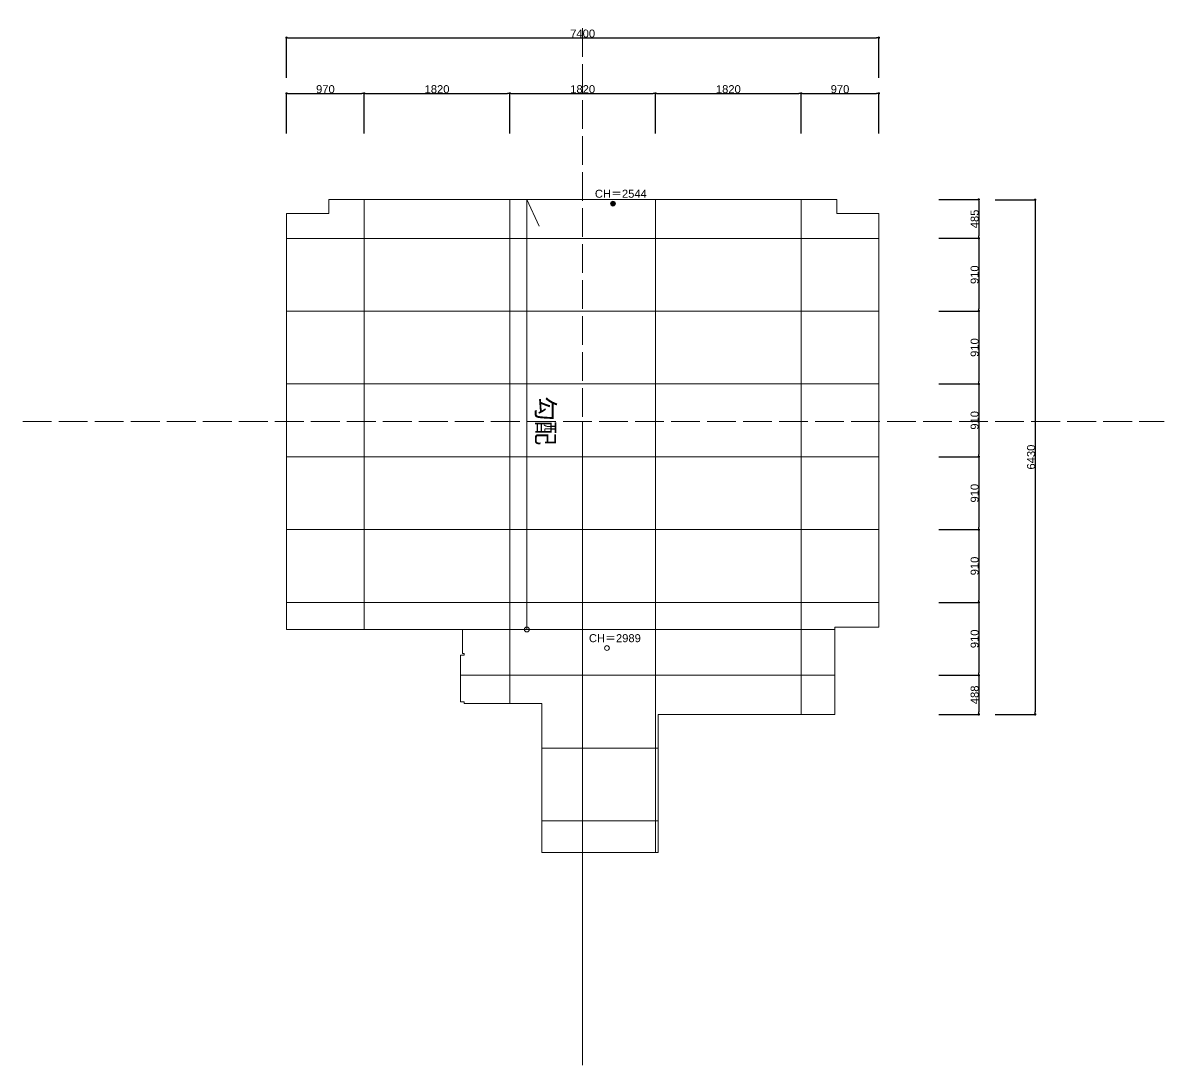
# Model space of a CAD drawing. Header units: millimetres. Extents: x 0 to 1313252738, y -131 to 560100888.
# Drawn here: x 1312721912 to 1312736174, y 560030518 to 560043544 of the extents above; entities that cross this region are included whole.
import ezdxf

# ---------------------------------------------------------------- set-up
doc = ezdxf.new("R2010")
doc.units = ezdxf.units.MM
doc.linetypes.add('ACAD_ISO02W100', pattern=[15, 12, -3])
doc.layers.get('0').update_dxf_attribs({"lineweight": 0})
for name, color, linetype, lineweight in [('00003', 7, 'Continuous', 5), ('0002CH現状', 5, 'Continuous', 0), ('0005文字', 7, 'Continuous', 0)]:
    doc.layers.add(name, color=color, linetype=linetype, lineweight=lineweight)
doc.styles.add('onnjuku', font='arial.ttf')
doc.dimstyles.new('onnjuku', dxfattribs={"dimtxt": 100, "dimasz": 30, "dimexe": 1.25, "dimexo": 0.625, "dimtad": 1, "dimdec": 0, "dimtxsty": 'onnjuku', "dimblk": 'DOT', "dimcen": 2.5, "dimadec": 0, "dimazin": 0, "dimtfac": 1, "dimtdec": 0, "dimtmove": 0, "dimatfit": 3, "dimfxl": 500, "dimfxlon": 1, "dimarcsym": 0})

# ---------------------------------------------------------------- blocks, each defined once
blk = doc.blocks.new('_Dot')
at = {"color": 0, "linetype": 'ByBlock', "lineweight": -2}
blk.add_line((-0.5, 0), (-1, 0), dxfattribs=at)
at = {"color": 0, "linetype": 'ByBlock', "const_width": 0.5}
blk.add_lwpolyline([(-0.25, 0, 1), (0.25, 0, 1)], format="xyb", close=True, dxfattribs=at)
blk = doc.blocks.new('*D32')
at = {"layer": '00003', "color": 0, "lineweight": -2, "transparency": 16777216}
for p, q in [((1312725208, 560042162), (1312725208, 560042663)), ((1312725238, 560042662), (1312726148, 560042662)), ((1312726178, 560042162), (1312726178, 560042663))]:
    blk.add_line(p, q, dxfattribs=at)
at = {"layer": 'Defpoints', "color": 0, "transparency": 16777216}
for p in [(1312726178, 560042662), (1312725208, 560041161), (1312726178, 560041093)]:
    blk.add_point(p, dxfattribs=at)
at = {"layer": '00003', "color": 0, "lineweight": -2, "transparency": 16777216, "xscale": 30, "yscale": 30, "zscale": 30, "rotation": 180}
blk.add_blockref('_Dot', (1312725208, 560042662), dxfattribs=at)
at = {"layer": '00003', "color": 0, "lineweight": -2, "transparency": 16777216, "xscale": 30, "yscale": 30, "zscale": 30}
blk.add_blockref('_Dot', (1312726178, 560042662), dxfattribs=at)
at = {"layer": '00003', "color": 0, "transparency": 16777216, "insert": (1312725693, 560042714), "char_height": 100, "attachment_point": 5, "style": 'onnjuku'}
blk.add_mtext('970', dxfattribs=at)
blk = doc.blocks.new('*D33')
at = {"layer": '00003', "color": 0, "lineweight": -2, "transparency": 16777216}
for p, q in [((1312726178, 560042162), (1312726178, 560042663)), ((1312726208, 560042662), (1312727968, 560042662)), ((1312727998, 560042162), (1312727998, 560042663))]:
    blk.add_line(p, q, dxfattribs=at)
at = {"layer": 'Defpoints', "color": 0, "transparency": 16777216}
for p in [(1312727998, 560042662), (1312727998, 560041336), (1312726178, 560041093)]:
    blk.add_point(p, dxfattribs=at)
at = {"layer": '00003', "color": 0, "lineweight": -2, "transparency": 16777216, "xscale": 30, "yscale": 30, "zscale": 30, "rotation": 180}
blk.add_blockref('_Dot', (1312726178, 560042662), dxfattribs=at)
at = {"layer": '00003', "color": 0, "lineweight": -2, "transparency": 16777216, "xscale": 30, "yscale": 30, "zscale": 30}
blk.add_blockref('_Dot', (1312727998, 560042662), dxfattribs=at)
at = {"layer": '00003', "color": 0, "transparency": 16777216, "insert": (1312727088, 560042714), "char_height": 100, "attachment_point": 5, "style": 'onnjuku'}
blk.add_mtext('1820', dxfattribs=at)
blk = doc.blocks.new('*D34')
at = {"layer": '00003', "color": 0, "lineweight": -2, "transparency": 16777216}
for p, q in [((1312727998, 560042162), (1312727998, 560042663)), ((1312728028, 560042662), (1312729788, 560042662)), ((1312729818, 560042162), (1312729818, 560042663))]:
    blk.add_line(p, q, dxfattribs=at)
at = {"layer": 'Defpoints', "color": 0, "transparency": 16777216}
for p in [(1312729818, 560042662), (1312727998, 560041336), (1312729818, 560041336)]:
    blk.add_point(p, dxfattribs=at)
at = {"layer": '00003', "color": 0, "lineweight": -2, "transparency": 16777216, "xscale": 30, "yscale": 30, "zscale": 30, "rotation": 180}
blk.add_blockref('_Dot', (1312727998, 560042662), dxfattribs=at)
at = {"layer": '00003', "color": 0, "lineweight": -2, "transparency": 16777216, "xscale": 30, "yscale": 30, "zscale": 30}
blk.add_blockref('_Dot', (1312729818, 560042662), dxfattribs=at)
at = {"layer": '00003', "color": 0, "transparency": 16777216, "insert": (1312728908, 560042714), "char_height": 100, "attachment_point": 5, "style": 'onnjuku'}
blk.add_mtext('1820', dxfattribs=at)
blk = doc.blocks.new('*D35')
at = {"layer": '00003', "color": 0, "lineweight": -2, "transparency": 16777216}
for p, q in [((1312729818, 560042162), (1312729818, 560042663)), ((1312729848, 560042662), (1312731608, 560042662)), ((1312731638, 560042162), (1312731638, 560042663))]:
    blk.add_line(p, q, dxfattribs=at)
at = {"layer": 'Defpoints', "color": 0, "transparency": 16777216}
for p in [(1312731638, 560042662), (1312729818, 560041336), (1312731638, 560041336)]:
    blk.add_point(p, dxfattribs=at)
at = {"layer": '00003', "color": 0, "lineweight": -2, "transparency": 16777216, "xscale": 30, "yscale": 30, "zscale": 30, "rotation": 180}
blk.add_blockref('_Dot', (1312729818, 560042662), dxfattribs=at)
at = {"layer": '00003', "color": 0, "lineweight": -2, "transparency": 16777216, "xscale": 30, "yscale": 30, "zscale": 30}
blk.add_blockref('_Dot', (1312731638, 560042662), dxfattribs=at)
at = {"layer": '00003', "color": 0, "transparency": 16777216, "insert": (1312730728, 560042714), "char_height": 100, "attachment_point": 5, "style": 'onnjuku'}
blk.add_mtext('1820', dxfattribs=at)
blk = doc.blocks.new('*D36')
at = {"layer": '00003', "color": 0, "lineweight": -2, "transparency": 16777216}
for p, q in [((1312731638, 560042162), (1312731638, 560042663)), ((1312731668, 560042662), (1312732578, 560042662)), ((1312732608, 560042162), (1312732608, 560042663))]:
    blk.add_line(p, q, dxfattribs=at)
at = {"layer": 'Defpoints', "color": 0, "transparency": 16777216}
for p in [(1312732608, 560042662), (1312731638, 560041336), (1312732608, 560041161)]:
    blk.add_point(p, dxfattribs=at)
at = {"layer": '00003', "color": 0, "lineweight": -2, "transparency": 16777216, "xscale": 30, "yscale": 30, "zscale": 30, "rotation": 180}
blk.add_blockref('_Dot', (1312731638, 560042662), dxfattribs=at)
at = {"layer": '00003', "color": 0, "lineweight": -2, "transparency": 16777216, "xscale": 30, "yscale": 30, "zscale": 30}
blk.add_blockref('_Dot', (1312732608, 560042662), dxfattribs=at)
at = {"layer": '00003', "color": 0, "transparency": 16777216, "insert": (1312732123, 560042714), "char_height": 100, "attachment_point": 5, "style": 'onnjuku'}
blk.add_mtext('970', dxfattribs=at)
blk = doc.blocks.new('*D37')
at = {"layer": '00003', "color": 0, "lineweight": -2, "transparency": 16777216}
for p, q in [((1312733358, 560041336), (1312733859, 560041336)), ((1312733858, 560041306), (1312733858, 560040881)), ((1312733358, 560040851), (1312733859, 560040851))]:
    blk.add_line(p, q, dxfattribs=at)
at = {"layer": 'Defpoints', "color": 0, "transparency": 16777216}
for p in [(1312732083, 560041336), (1312732083, 560040851), (1312733858, 560040851)]:
    blk.add_point(p, dxfattribs=at)
at = {"layer": '00003', "color": 0, "lineweight": -2, "transparency": 16777216, "xscale": 30, "yscale": 30, "zscale": 30}
for p, rotation in [((1312733858, 560041336), 90), ((1312733858, 560040851), 270)]:
    blk.add_blockref('_Dot', p, dxfattribs=dict(at, rotation=rotation))
at = {"layer": '00003', "color": 0, "transparency": 16777216, "insert": (1312733806, 560041093), "char_height": 100, "attachment_point": 5, "rotation": 90, "style": 'onnjuku'}
blk.add_mtext('485', dxfattribs=at)
blk = doc.blocks.new('*D38')
at = {"layer": '00003', "color": 0, "lineweight": -2, "transparency": 16777216}
for p, q in [((1312733358, 560040851), (1312733859, 560040851)), ((1312733858, 560040821), (1312733858, 560039971)), ((1312733358, 560039941), (1312733859, 560039941))]:
    blk.add_line(p, q, dxfattribs=at)
at = {"layer": 'Defpoints', "color": 0, "transparency": 16777216}
for p in [(1312732083, 560040851), (1312732608, 560039941), (1312733858, 560039941)]:
    blk.add_point(p, dxfattribs=at)
at = {"layer": '00003', "color": 0, "lineweight": -2, "transparency": 16777216, "xscale": 30, "yscale": 30, "zscale": 30}
for p, rotation in [((1312733858, 560040851), 90), ((1312733858, 560039941), 270)]:
    blk.add_blockref('_Dot', p, dxfattribs=dict(at, rotation=rotation))
at = {"layer": '00003', "color": 0, "transparency": 16777216, "insert": (1312733806, 560040396), "char_height": 100, "attachment_point": 5, "rotation": 90, "style": 'onnjuku'}
blk.add_mtext('910', dxfattribs=at)
blk = doc.blocks.new('*D39')
at = {"layer": '00003', "color": 0, "lineweight": -2, "transparency": 16777216}
for p, q in [((1312733358, 560039941), (1312733859, 560039941)), ((1312733858, 560039911), (1312733858, 560039061)), ((1312733358, 560039031), (1312733859, 560039031))]:
    blk.add_line(p, q, dxfattribs=at)
at = {"layer": 'Defpoints', "color": 0, "transparency": 16777216}
for p in [(1312732608, 560039941), (1312732608, 560039031), (1312733858, 560039031)]:
    blk.add_point(p, dxfattribs=at)
at = {"layer": '00003', "color": 0, "lineweight": -2, "transparency": 16777216, "xscale": 30, "yscale": 30, "zscale": 30}
for p, rotation in [((1312733858, 560039941), 90), ((1312733858, 560039031), 270)]:
    blk.add_blockref('_Dot', p, dxfattribs=dict(at, rotation=rotation))
at = {"layer": '00003', "color": 0, "transparency": 16777216, "insert": (1312733806, 560039486), "char_height": 100, "attachment_point": 5, "rotation": 90, "style": 'onnjuku'}
blk.add_mtext('910', dxfattribs=at)
blk = doc.blocks.new('*D40')
at = {"layer": '00003', "color": 0, "lineweight": -2, "transparency": 16777216}
for p, q in [((1312733358, 560039031), (1312733859, 560039031)), ((1312733858, 560039001), (1312733858, 560038151)), ((1312733358, 560038121), (1312733859, 560038121))]:
    blk.add_line(p, q, dxfattribs=at)
at = {"layer": 'Defpoints', "color": 0, "transparency": 16777216}
for p in [(1312732608, 560039031), (1312732608, 560038121), (1312733858, 560038121)]:
    blk.add_point(p, dxfattribs=at)
at = {"layer": '00003', "color": 0, "lineweight": -2, "transparency": 16777216, "xscale": 30, "yscale": 30, "zscale": 30}
for p, rotation in [((1312733858, 560039031), 90), ((1312733858, 560038121), 270)]:
    blk.add_blockref('_Dot', p, dxfattribs=dict(at, rotation=rotation))
at = {"layer": '00003', "color": 0, "transparency": 16777216, "insert": (1312733806, 560038576), "char_height": 100, "attachment_point": 5, "rotation": 90, "style": 'onnjuku'}
blk.add_mtext('910', dxfattribs=at)
blk = doc.blocks.new('*D41')
at = {"layer": '00003', "color": 0, "lineweight": -2, "transparency": 16777216}
for p, q in [((1312733358, 560038121), (1312733859, 560038121)), ((1312733858, 560038091), (1312733858, 560037241)), ((1312733358, 560037211), (1312733859, 560037211))]:
    blk.add_line(p, q, dxfattribs=at)
at = {"layer": 'Defpoints', "color": 0, "transparency": 16777216}
for p in [(1312732608, 560038121), (1312732608, 560037211), (1312733858, 560037211)]:
    blk.add_point(p, dxfattribs=at)
at = {"layer": '00003', "color": 0, "lineweight": -2, "transparency": 16777216, "xscale": 30, "yscale": 30, "zscale": 30}
for p, rotation in [((1312733858, 560038121), 90), ((1312733858, 560037211), 270)]:
    blk.add_blockref('_Dot', p, dxfattribs=dict(at, rotation=rotation))
at = {"layer": '00003', "color": 0, "transparency": 16777216, "insert": (1312733806, 560037666), "char_height": 100, "attachment_point": 5, "rotation": 90, "style": 'onnjuku'}
blk.add_mtext('910', dxfattribs=at)
blk = doc.blocks.new('*D42')
at = {"layer": '00003', "color": 0, "lineweight": -2, "transparency": 16777216}
for p, q in [((1312733358, 560037211), (1312733859, 560037211)), ((1312733858, 560037181), (1312733858, 560036331)), ((1312733358, 560036301), (1312733859, 560036301))]:
    blk.add_line(p, q, dxfattribs=at)
at = {"layer": 'Defpoints', "color": 0, "transparency": 16777216}
for p in [(1312732608, 560037211), (1312732608, 560036301), (1312733858, 560036301)]:
    blk.add_point(p, dxfattribs=at)
at = {"layer": '00003', "color": 0, "lineweight": -2, "transparency": 16777216, "xscale": 30, "yscale": 30, "zscale": 30}
for p, rotation in [((1312733858, 560037211), 90), ((1312733858, 560036301), 270)]:
    blk.add_blockref('_Dot', p, dxfattribs=dict(at, rotation=rotation))
at = {"layer": '00003', "color": 0, "transparency": 16777216, "insert": (1312733806, 560036756), "char_height": 100, "attachment_point": 5, "rotation": 90, "style": 'onnjuku'}
blk.add_mtext('910', dxfattribs=at)
blk = doc.blocks.new('*D43')
at = {"layer": '00003', "color": 0, "lineweight": -2, "transparency": 16777216}
for p, q in [((1312733358, 560036301), (1312733859, 560036301)), ((1312733858, 560036271), (1312733858, 560035421)), ((1312733358, 560035391), (1312733859, 560035391))]:
    blk.add_line(p, q, dxfattribs=at)
at = {"layer": 'Defpoints', "color": 0, "transparency": 16777216}
for p in [(1312732608, 560036301), (1312732058, 560035391), (1312733858, 560035391)]:
    blk.add_point(p, dxfattribs=at)
at = {"layer": '00003', "color": 0, "lineweight": -2, "transparency": 16777216, "xscale": 30, "yscale": 30, "zscale": 30}
for p, rotation in [((1312733858, 560036301), 90), ((1312733858, 560035391), 270)]:
    blk.add_blockref('_Dot', p, dxfattribs=dict(at, rotation=rotation))
at = {"layer": '00003', "color": 0, "transparency": 16777216, "insert": (1312733806, 560035846), "char_height": 100, "attachment_point": 5, "rotation": 90, "style": 'onnjuku'}
blk.add_mtext('910', dxfattribs=at)
blk = doc.blocks.new('*D44')
at = {"layer": '00003', "color": 0, "lineweight": -2, "transparency": 16777216}
for p, q in [((1312733358, 560035391), (1312733859, 560035391)), ((1312733858, 560035361), (1312733858, 560034932)), ((1312733358, 560034902), (1312733859, 560034902))]:
    blk.add_line(p, q, dxfattribs=at)
at = {"layer": 'Defpoints', "color": 0, "transparency": 16777216}
for p in [(1312732058, 560035391), (1312732058, 560034902), (1312733858, 560034902)]:
    blk.add_point(p, dxfattribs=at)
at = {"layer": '00003', "color": 0, "lineweight": -2, "transparency": 16777216, "xscale": 30, "yscale": 30, "zscale": 30}
for p, rotation in [((1312733858, 560035391), 90), ((1312733858, 560034902), 270)]:
    blk.add_blockref('_Dot', p, dxfattribs=dict(at, rotation=rotation))
at = {"layer": '00003', "color": 0, "transparency": 16777216, "insert": (1312733806, 560035146), "char_height": 100, "attachment_point": 5, "rotation": 90, "style": 'onnjuku'}
blk.add_mtext('488', dxfattribs=at)
blk = doc.blocks.new('*D45')
at = {"layer": '00003', "color": 0, "lineweight": -2, "transparency": 16777216}
for p, q in [((1312725208, 560042858), (1312725208, 560043359)), ((1312725238, 560043358), (1312732578, 560043358)), ((1312732608, 560042858), (1312732608, 560043359))]:
    blk.add_line(p, q, dxfattribs=at)
at = {"layer": 'Defpoints', "color": 0, "transparency": 16777216}
for p in [(1312732608, 560043358), (1312725208, 560042413), (1312732608, 560042413)]:
    blk.add_point(p, dxfattribs=at)
at = {"layer": '00003', "color": 0, "lineweight": -2, "transparency": 16777216, "xscale": 30, "yscale": 30, "zscale": 30, "rotation": 180}
blk.add_blockref('_Dot', (1312725208, 560043358), dxfattribs=at)
at = {"layer": '00003', "color": 0, "lineweight": -2, "transparency": 16777216, "xscale": 30, "yscale": 30, "zscale": 30}
blk.add_blockref('_Dot', (1312732608, 560043358), dxfattribs=at)
at = {"layer": '00003', "color": 0, "transparency": 16777216, "insert": (1312728908, 560043409), "char_height": 100, "attachment_point": 5, "style": 'onnjuku'}
blk.add_mtext('7400', dxfattribs=at)
blk = doc.blocks.new('*D46')
at = {"layer": '00003', "color": 0, "lineweight": -2, "transparency": 16777216}
for p, q in [((1312734062, 560041333), (1312734564, 560041333)), ((1312734562, 560041303), (1312734562, 560034932)), ((1312734062, 560034902), (1312734564, 560034902))]:
    blk.add_line(p, q, dxfattribs=at)
at = {"layer": 'Defpoints', "color": 0, "transparency": 16777216}
for p in [(1312733865, 560041333), (1312733850, 560034902), (1312734562, 560034902)]:
    blk.add_point(p, dxfattribs=at)
at = {"layer": '00003', "color": 0, "lineweight": -2, "transparency": 16777216, "xscale": 30, "yscale": 30, "zscale": 30}
for p, rotation in [((1312734562, 560041333), 90), ((1312734562, 560034902), 270)]:
    blk.add_blockref('_Dot', p, dxfattribs=dict(at, rotation=rotation))
at = {"layer": '00003', "color": 0, "transparency": 16777216, "insert": (1312734511, 560038117), "char_height": 100, "attachment_point": 5, "rotation": 90, "style": 'onnjuku'}
blk.add_mtext('6430', dxfattribs=at)

msp = doc.modelspace()

# ---------------------------------------------------------------- hatches: boundary and pattern name
at = {"layer": '0002CH現状', "transparency": 33554687}
h = msp.add_hatch(color=5, dxfattribs=at)
h.dxf.hatch_style = 1
h.paths.add_polyline_path([(1312729256.238, 560041284.34, 1), (1312729316.053, 560041284.34, 1)])

# ---------------------------------------------------------------- linework, layer by layer
at = {"layer": '00003', "color": 1, "linetype": 'ACAD_ISO02W100', "ltscale": 30}
for p, q in [((1312728907.567, 560030518.265), (1312728907.567, 560043543.751)), ((1312721912.334, 560038561.483), (1312736173.931, 560038561.483))]:
    msp.add_line(p, q, dxfattribs=at)
at = {"layer": '00003'}
for p, q in [((1312725737.567, 560041160.733), (1312725737.567, 560041335.733)), ((1312725737.567, 560041335.733), (1312732082.567, 560041335.733)), ((1312726177.567, 560040850.671), (1312726177.567, 560041335.733)), ((1312726177.567, 560041335.733), (1312726177.567, 560040850.671)), ((1312727997.567, 560040850.671), (1312727997.567, 560041335.733)), ((1312727997.567, 560041335.733), (1312727997.567, 560040850.671)), ((1312728210.456, 560035962.233), (1312728210.456, 560041335.733)), ((1312728210.456, 560041335.733), (1312728364.414, 560041000.717)), ((1312729817.567, 560041335.733), (1312729817.567, 560040850.671)), ((1312729817.567, 560040850.671), (1312729817.567, 560041335.733)), ((1312731637.567, 560041335.733), (1312731637.567, 560040850.671)), ((1312731637.567, 560040850.671), (1312731637.567, 560041335.733)), ((1312732082.567, 560041335.733), (1312732082.567, 560041160.733)), ((1312725207.567, 560041160.733), (1312725737.567, 560041160.733)), ((1312725207.567, 560035962.233), (1312725207.567, 560041160.733)), ((1312725207.567, 560041160.733), (1312725737.567, 560041160.733)), ((1312732082.567, 560041160.733), (1312732607.567, 560041160.733)), ((1312732607.567, 560041160.733), (1312732607.567, 560036018.983)), ((1312725207.567, 560040850.671), (1312726177.567, 560040850.671)), ((1312726177.567, 560040850.671), (1312725207.567, 560040850.671)), ((1312726177.567, 560039940.671), (1312726177.567, 560040850.671)), ((1312726177.567, 560040850.671), (1312727997.567, 560040850.671)), ((1312727997.567, 560040850.671), (1312726177.567, 560040850.671)), ((1312726177.567, 560040850.671), (1312726177.567, 560039940.671)), ((1312727997.567, 560039940.671), (1312727997.567, 560040850.671)), ((1312727997.567, 560040850.671), (1312729817.567, 560040850.671)), ((1312727997.567, 560040850.671), (1312727997.567, 560039940.671)), ((1312729817.567, 560040850.671), (1312727997.567, 560040850.671)), ((1312729817.567, 560040850.671), (1312729817.567, 560039940.671)), ((1312729817.567, 560039940.671), (1312729817.567, 560040850.671)), ((1312729817.567, 560040850.671), (1312731637.567, 560040850.671)), ((1312731637.567, 560040850.671), (1312729817.567, 560040850.671)), ((1312731637.567, 560040850.671), (1312731637.567, 560039940.671)), ((1312731637.567, 560039940.671), (1312731637.567, 560040850.671)), ((1312731637.567, 560040850.671), (1312732607.567, 560040850.671)), ((1312732607.567, 560040850.671), (1312731637.567, 560040850.671)), ((1312725207.567, 560039940.671), (1312726177.567, 560039940.671)), ((1312726177.567, 560039940.671), (1312725207.567, 560039940.671)), ((1312726177.567, 560039030.671), (1312726177.567, 560039940.671)), ((1312726177.567, 560039940.671), (1312727997.567, 560039940.671)), ((1312727997.567, 560039940.671), (1312726177.567, 560039940.671)), ((1312726177.567, 560039940.671), (1312726177.567, 560039030.671)), ((1312727997.567, 560039030.671), (1312727997.567, 560039940.671)), ((1312727997.567, 560039940.671), (1312729817.567, 560039940.671)), ((1312727997.567, 560039940.671), (1312727997.567, 560039030.671)), ((1312729817.567, 560039940.671), (1312727997.567, 560039940.671)), ((1312729817.567, 560039940.671), (1312729817.567, 560039030.671)), ((1312729817.567, 560039030.671), (1312729817.567, 560039940.671)), ((1312729817.567, 560039940.671), (1312731637.567, 560039940.671)), ((1312731637.567, 560039940.671), (1312729817.567, 560039940.671)), ((1312731637.567, 560039940.671), (1312731637.567, 560039030.671)), ((1312731637.567, 560039030.671), (1312731637.567, 560039940.671)), ((1312731637.567, 560039940.671), (1312732607.567, 560039940.671)), ((1312732607.567, 560039940.671), (1312731637.567, 560039940.671)), ((1312725207.567, 560039030.671), (1312726177.567, 560039030.671)), ((1312726177.567, 560039030.671), (1312725207.567, 560039030.671)), ((1312726177.567, 560038120.671), (1312726177.567, 560039030.671)), ((1312726177.567, 560039030.671), (1312727997.567, 560039030.671)), ((1312727997.567, 560039030.671), (1312726177.567, 560039030.671)), ((1312726177.567, 560039030.671), (1312726177.567, 560038120.671)), ((1312727997.567, 560038120.671), (1312727997.567, 560039030.671)), ((1312727997.567, 560039030.671), (1312729817.567, 560039030.671)), ((1312727997.567, 560039030.671), (1312727997.567, 560038120.671)), ((1312729817.567, 560039030.671), (1312727997.567, 560039030.671)), ((1312729817.567, 560039030.671), (1312729817.567, 560038120.671)), ((1312729817.567, 560038120.671), (1312729817.567, 560039030.671)), ((1312729817.567, 560039030.671), (1312731637.567, 560039030.671)), ((1312731637.567, 560039030.671), (1312729817.567, 560039030.671)), ((1312731637.567, 560039030.671), (1312731637.567, 560038120.671)), ((1312731637.567, 560038120.671), (1312731637.567, 560039030.671)), ((1312731637.567, 560039030.671), (1312732607.567, 560039030.671)), ((1312732607.567, 560039030.671), (1312731637.567, 560039030.671)), ((1312728907.567, 560038561.483), (1312728907.567, 560030518.265)), ((1312726177.567, 560038120.671), (1312725207.567, 560038120.671)), ((1312725207.567, 560038120.671), (1312726177.567, 560038120.671)), ((1312727997.567, 560038120.671), (1312726177.567, 560038120.671)), ((1312726177.567, 560037210.671), (1312726177.567, 560038120.671)), ((1312726177.567, 560038120.671), (1312727997.567, 560038120.671)), ((1312726177.567, 560038120.671), (1312726177.567, 560037210.671)), ((1312729817.567, 560038120.671), (1312727997.567, 560038120.671)), ((1312727997.567, 560037210.671), (1312727997.567, 560038120.671)), ((1312727997.567, 560038120.671), (1312729817.567, 560038120.671)), ((1312727997.567, 560038120.671), (1312727997.567, 560037210.671)), ((1312731637.567, 560038120.671), (1312729817.567, 560038120.671)), ((1312729817.567, 560038120.671), (1312729817.567, 560037210.671)), ((1312729817.567, 560037210.671), (1312729817.567, 560038120.671)), ((1312729817.567, 560038120.671), (1312731637.567, 560038120.671)), ((1312731637.567, 560038120.671), (1312731637.567, 560037210.671)), ((1312732607.567, 560038120.671), (1312731637.567, 560038120.671)), ((1312731637.567, 560037210.671), (1312731637.567, 560038120.671)), ((1312731637.567, 560038120.671), (1312732607.567, 560038120.671)), ((1312726177.567, 560037210.671), (1312725207.567, 560037210.671)), ((1312725207.567, 560037210.671), (1312726177.567, 560037210.671)), ((1312727997.567, 560037210.671), (1312726177.567, 560037210.671)), ((1312726177.567, 560036300.671), (1312726177.567, 560037210.671)), ((1312726177.567, 560037210.671), (1312727997.567, 560037210.671)), ((1312726177.567, 560037210.671), (1312726177.567, 560036300.671)), ((1312729817.567, 560037210.671), (1312727997.567, 560037210.671)), ((1312727997.567, 560036300.671), (1312727997.567, 560037210.671)), ((1312727997.567, 560037210.671), (1312729817.567, 560037210.671)), ((1312727997.567, 560037210.671), (1312727997.567, 560036300.671)), ((1312731637.567, 560037210.671), (1312729817.567, 560037210.671)), ((1312729817.567, 560037210.671), (1312729817.567, 560036300.671)), ((1312729817.567, 560036300.671), (1312729817.567, 560037210.671)), ((1312729817.567, 560037210.671), (1312731637.567, 560037210.671)), ((1312731637.567, 560037210.671), (1312731637.567, 560036300.671)), ((1312732607.567, 560037210.671), (1312731637.567, 560037210.671)), ((1312731637.567, 560036300.671), (1312731637.567, 560037210.671)), ((1312731637.567, 560037210.671), (1312732607.567, 560037210.671)), ((1312726177.567, 560036300.671), (1312725207.567, 560036300.671)), ((1312725207.567, 560036300.671), (1312726177.567, 560036300.671)), ((1312727997.567, 560036300.671), (1312726177.567, 560036300.671)), ((1312726177.567, 560035962.233), (1312726177.567, 560036300.671)), ((1312726177.567, 560036300.671), (1312727997.567, 560036300.671)), ((1312726177.567, 560036300.671), (1312726177.567, 560035962.233)), ((1312729817.567, 560036300.671), (1312727997.567, 560036300.671)), ((1312727997.567, 560035390.671), (1312727997.567, 560036300.671)), ((1312727997.567, 560036300.671), (1312729817.567, 560036300.671)), ((1312727997.567, 560036300.671), (1312727997.567, 560035390.671)), ((1312731637.567, 560036300.671), (1312729817.567, 560036300.671)), ((1312729817.567, 560036300.671), (1312729817.567, 560035390.671)), ((1312729817.567, 560035390.671), (1312729817.567, 560036300.671)), ((1312729817.567, 560036300.671), (1312731637.567, 560036300.671)), ((1312731637.567, 560036300.671), (1312731637.567, 560035390.671)), ((1312732607.567, 560036300.671), (1312731637.567, 560036300.671)), ((1312731637.567, 560035390.671), (1312731637.567, 560036300.671)), ((1312731637.567, 560036300.671), (1312732607.567, 560036300.671)), ((1312727407.567, 560035962.233), (1312725207.567, 560035962.233)), ((1312727405.067, 560035662.233), (1312727407.567, 560035962.233)), ((1312732607.567, 560035992.233), (1312732057.567, 560035992.233)), ((1312732057.567, 560035992.233), (1312732057.567, 560034902.233)), ((1312732607.567, 560036018.983), (1312732607.567, 560035992.233)), ((1312727382.445, 560035057.33), (1312727382.561, 560035642.119)), ((1312727382.561, 560035642.119), (1312727427.567, 560035642.233)), ((1312727427.567, 560035662.233), (1312727405.067, 560035662.233)), ((1312727405.067, 560035662.233), (1312727405.067, 560035662.233)), ((1312727427.567, 560035642.233), (1312727427.567, 560035662.233)), ((1312727997.567, 560035390.671), (1312727382.511, 560035390.671)), ((1312727382.511, 560035390.671), (1312727997.567, 560035390.671)), ((1312729817.567, 560035390.671), (1312727997.567, 560035390.671)), ((1312727997.567, 560035037.32), (1312727997.567, 560035390.671)), ((1312727997.567, 560035390.671), (1312729817.567, 560035390.671)), ((1312727997.567, 560035390.671), (1312727997.567, 560035037.32)), ((1312731637.567, 560035390.671), (1312729817.567, 560035390.671)), ((1312729817.567, 560035390.671), (1312729817.567, 560034480.671)), ((1312729817.567, 560034480.671), (1312729817.567, 560035390.671)), ((1312729817.567, 560035390.671), (1312731637.567, 560035390.671)), ((1312731637.567, 560035390.671), (1312731637.567, 560034902.233)), ((1312732057.567, 560035390.671), (1312731637.567, 560035390.671)), ((1312731637.567, 560034902.233), (1312731637.567, 560035390.671)), ((1312731637.567, 560035390.671), (1312732057.567, 560035390.671)), ((1312727427.443, 560035057.33), (1312727382.445, 560035057.33)), ((1312727427.443, 560035037.443), (1312727427.443, 560035057.33)), ((1312728398.192, 560035037.233), (1312727427.443, 560035037.443)), ((1312728397.567, 560033177.233), (1312728398.192, 560035037.233)), ((1312732057.567, 560034902.233), (1312729851.942, 560034902.233)), ((1312729851.942, 560034902.233), (1312729851.942, 560033177.233)), ((1312729817.567, 560034480.671), (1312728398.005, 560034480.671)), ((1312728398.005, 560034480.671), (1312729817.567, 560034480.671)), ((1312729851.942, 560034480.671), (1312729817.567, 560034480.671)), ((1312729817.567, 560034480.671), (1312729817.567, 560033570.671)), ((1312729817.567, 560033570.671), (1312729817.567, 560034480.671)), ((1312729817.567, 560034480.671), (1312729851.942, 560034480.671)), ((1312729817.567, 560033570.671), (1312728397.699, 560033570.671)), ((1312728397.699, 560033570.671), (1312729817.567, 560033570.671)), ((1312729851.942, 560033570.671), (1312729817.567, 560033570.671)), ((1312729817.567, 560033570.671), (1312729817.567, 560033177.233)), ((1312729817.567, 560033177.233), (1312729817.567, 560033570.671)), ((1312729817.567, 560033570.671), (1312729851.942, 560033570.671)), ((1312729851.942, 560033177.233), (1312728397.567, 560033177.233))]:
    msp.add_line(p, q, dxfattribs=at)
at = {"layer": '00003', "color": 5}
msp.add_line((1312727407.567, 560035962.233), (1312732057.567, 560035962.233), dxfattribs=at)
at = {"layer": '00003'}
msp.add_circle((1312728210.456, 560035962.233), 29.907, dxfattribs=at)
at = {"layer": '0002CH現状'}
for centre in [(1312729286.146, 560041284.34), (1312729211.335, 560035730.669)]:
    msp.add_circle(centre, 29.907, dxfattribs=at)

# ---------------------------------------------------------------- texts
at = {"layer": '0002CH現状', "char_height": 100, "attachment_point": 1, "style": 'onnjuku'}
for s, insert in [('CH{\\fMS PGothic|b0|i0|c128|p50;＝}2544', (1312729060.552, 560041457.958)), ('CH{\\fMS PGothic|b0|i0|c128|p50;＝}2989', (1312728985.74, 560035904.287))]:
    msp.add_mtext_dynamic_manual_height_columns(s, width=1928.05773, gutter_width=500, heights=[0], dxfattribs=dict(at, insert=insert))
at = {"layer": '0005文字', "insert": (1312728557.535, 560038875.687), "char_height": 223.61961, "attachment_point": 1, "rotation": 270, "style": 'onnjuku'}
msp.add_mtext_dynamic_manual_height_columns('{\\fMS PGothic|b0|i0|c128|p50;勾配}', width=719.10416, gutter_width=1118.098, heights=[0], dxfattribs=at)

# ---------------------------------------------------------------- dimensions: what is measured, and where the dimension line sits
at = {"layer": '00003'}
for base, p1, p2, picture, middle in [((1312732607.567, 560043357.644), (1312725207.567, 560042412.845), (1312732607.567, 560042412.845), '*D45', (1312728907.567, 560043409.326)), ((1312726177.567, 560042662.22), (1312725207.567, 560041160.733), (1312726177.567, 560041093.202), '*D32', (1312725692.567, 560042713.903))]:
    dim = msp.add_linear_dim(base=base, p1=p1, p2=p2, dimstyle='onnjuku', dxfattribs=at)
    dim.commit()
    dim.dimension.update_dxf_attribs({"geometry": picture, "text_midpoint": middle})
for base, p1, p2, picture, middle in [((1312727997.567, 560042662.22), (1312726177.567, 560041093.202), (1312727997.567, 560041335.733), '*D33', (1312727087.567, 560042713.903)), ((1312729817.567, 560042662.22), (1312727997.567, 560041335.733), (1312729817.567, 560041335.733), '*D34', (1312728907.567, 560042713.903)), ((1312731637.567, 560042662.22), (1312729817.567, 560041335.733), (1312731637.567, 560041335.733), '*D35', (1312730727.567, 560042713.903)), ((1312732607.567, 560042662.22), (1312731637.567, 560041335.733), (1312732607.567, 560041160.733), '*D36', (1312732122.567, 560042713.903))]:
    dim = msp.add_linear_dim(base=base, p1=p1, p2=p2, dimstyle='onnjuku', override={"dimtmove": 1}, dxfattribs=at)
    dim.commit()
    dim.dimension.update_dxf_attribs({"geometry": picture, "text_midpoint": middle})
for base, p1, p2, picture, middle in [((1312733857.853, 560040850.671), (1312732082.567, 560041335.733), (1312732082.567, 560040850.671), '*D37', (1312733806.171, 560041093.202)), ((1312734562.364, 560034902.233), (1312733864.688, 560041332.645), (1312733850.353, 560034902.233), '*D46', (1312734510.647, 560038117.439))]:
    dim = msp.add_linear_dim(base=base, p1=p1, p2=p2, angle=90, dimstyle='onnjuku', dxfattribs=at)
    dim.commit()
    dim.dimension.update_dxf_attribs({"geometry": picture, "text_midpoint": middle})
for base, p1, p2, picture, middle in [((1312733857.853, 560039940.671), (1312732082.567, 560040850.671), (1312732607.567, 560039940.671), '*D38', (1312733806.171, 560040395.671)), ((1312733857.853, 560039030.671), (1312732607.567, 560039940.671), (1312732607.567, 560039030.671), '*D39', (1312733806.171, 560039485.671)), ((1312733857.853, 560038120.671), (1312732607.567, 560039030.671), (1312732607.567, 560038120.671), '*D40', (1312733806.171, 560038575.671)), ((1312733857.853, 560037210.671), (1312732607.567, 560038120.671), (1312732607.567, 560037210.671), '*D41', (1312733806.171, 560037665.671)), ((1312733857.853, 560036300.671), (1312732607.567, 560037210.671), (1312732607.567, 560036300.671), '*D42', (1312733806.171, 560036755.671)), ((1312733857.853, 560035390.671), (1312732607.567, 560036300.671), (1312732057.567, 560035390.671), '*D43', (1312733806.171, 560035845.671)), ((1312733857.853, 560034902.233), (1312732057.567, 560035390.671), (1312732057.567, 560034902.233), '*D44', (1312733806.171, 560035146.452))]:
    dim = msp.add_linear_dim(base=base, p1=p1, p2=p2, angle=90, dimstyle='onnjuku', override={"dimtmove": 1}, dxfattribs=at)
    dim.commit()
    dim.dimension.update_dxf_attribs({"geometry": picture, "text_midpoint": middle})

doc.saveas('drawing.dxf')
